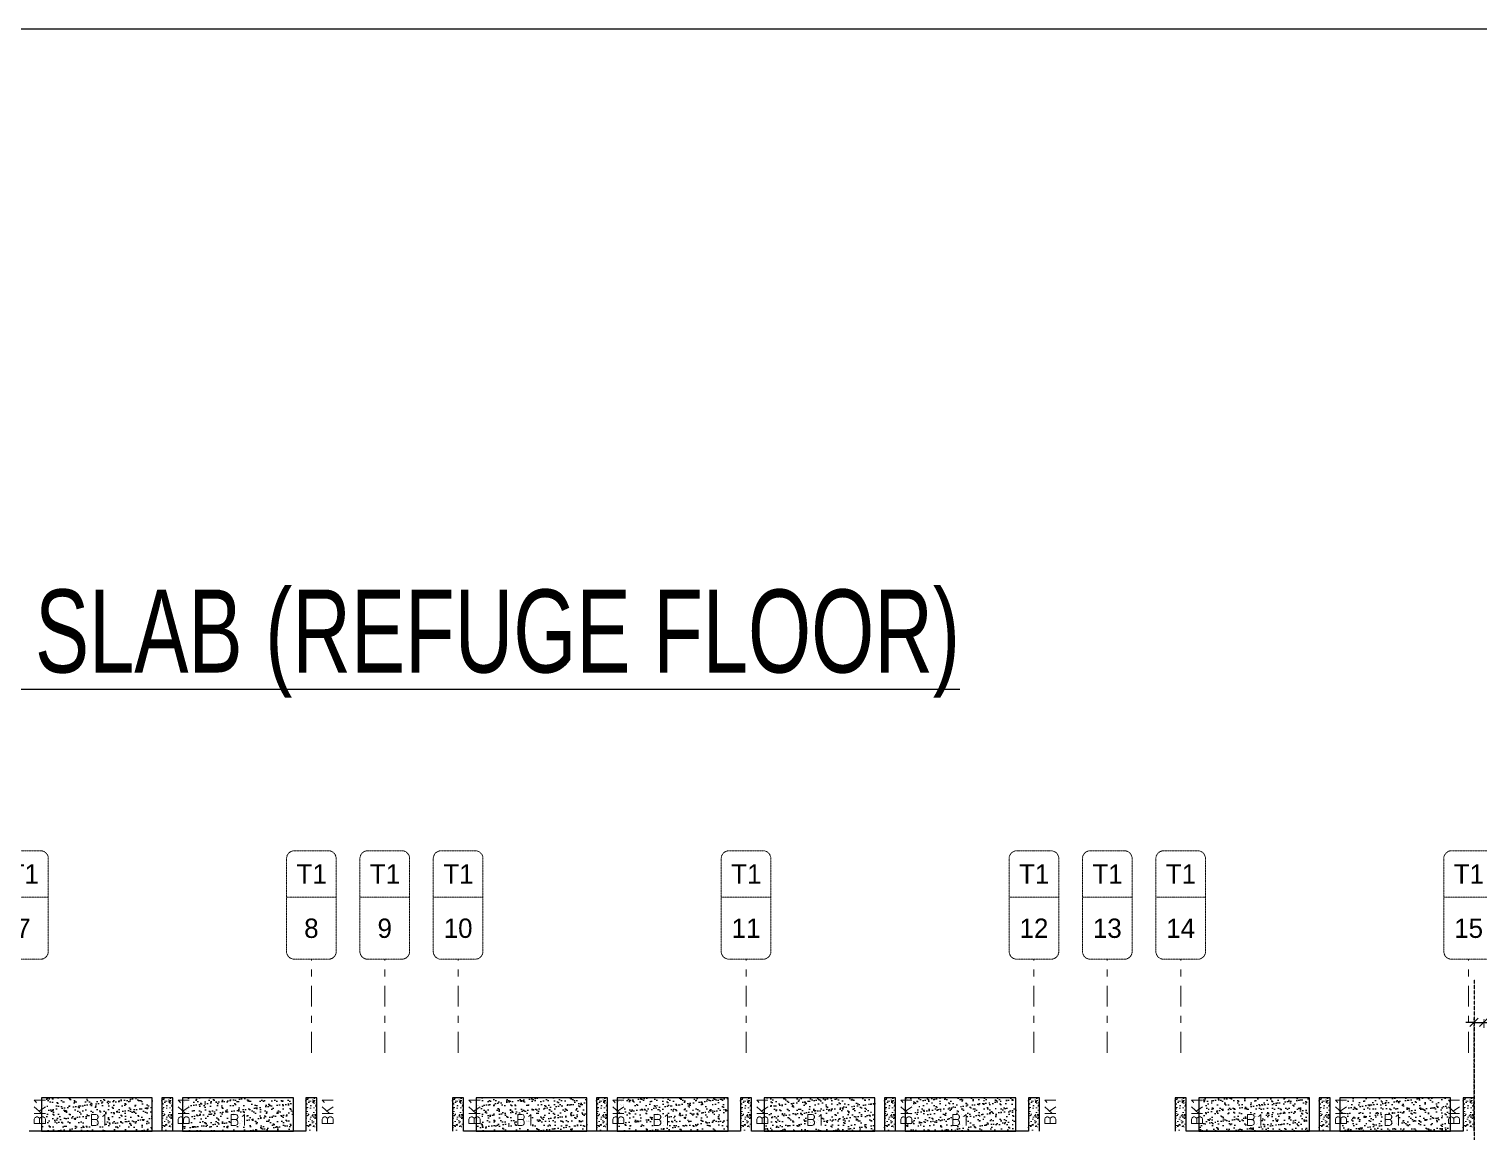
# Model space of a CAD drawing. Header units: millimetres. Extents: x 1078357 to 2594950, y -4969473 to -4636555.
# Drawn here: x 2067360 to 2093548, y -4656909 to -4636994 of the extents above; entities that cross this region are included whole.
import ezdxf
from ezdxf.enums import TextEntityAlignment as Align

# ---------------------------------------------------------------- set-up
doc = ezdxf.new("R2010")
doc.units = ezdxf.units.MM
doc.header["$PDMODE"] = 35
for name, pattern in [('CENTER', [2, 1.25, -0.25, 0.25, -0.25]), ('CONTINOUS', [0]), ('DGN STYLE 7', [8.34, 3.75, -1.67, 1.25, -1.67]), ('DOT', [0.25, 0, -0.25]), ('HIDDEN', [0.375, 0.25, -0.125]), ('New Retail block$0$CONTINOUS', [0])]:
    doc.linetypes.add(name, pattern=pattern)
doc.layers.get('0').update_dxf_attribs({"lineweight": 0})
doc.layers.get('Defpoints').update_dxf_attribs({"lineweight": 0})
for name, color, linetype, lineweight in [('A-_ANOTDIMA_D-', 6, 'Continuous', 13), ('A-_ANOTGRID_E-', 8, 'DGN STYLE 7', 13), ('Boundary', 40, 'Continuous', 30), ('GRID LINE', 8, 'Continuous', 0), ('HATCH', 8, 'Continuous', 30), ('S-NON STR RCC WALL', 8, 'Continuous', 0)]:
    doc.layers.add(name, color=color, linetype=linetype, lineweight=lineweight)
for name, color, linetype in [('B-200x650', 241, 'HIDDEN'), ('EXPANSION JOINT', 10, 'HIDDEN'), ('EXPANTION JOINT', 240, 'Continuous'), ('S TEXT', 7, 'Continuous'), ('S-PROJECTION', 54, 'New Retail block$0$CONTINOUS')]:
    doc.layers.add(name, color=color, linetype=linetype)
doc.styles.add('Roman', font='romans')
doc.styles.add('ROMANS', font='romans.shx', dxfattribs={"width": 0.85})
doc.styles.add('SANSSERIF', font='sas_____.pfb')
doc.styles.get("Standard").update_dxf_attribs({"font": 'Adani Regular.ttf', "height": 500})
doc.dimstyles.new('HARESH', dxfattribs={"dimtxt": 150, "dimasz": 75, "dimexe": 0, "dimexo": 0, "dimgap": 25, "dimtad": 1, "dimdec": 0, "dimdsep": 46, "dimtxsty": 'Roman', "dimblk": 'OBLIQUE', "dimcen": 225, "dimdle": 25, "dimclrd": 2, "dimclre": 2, "dimclrt": 7, "dimadec": 8, "dimazin": 1, "dimtfac": 1, "dimtdec": 0, "dimtmove": 0, "dimatfit": 0, "dimfxl": 1, "dimlwd": -1, "dimlwe": -1, "dimarcsym": 0})

# ---------------------------------------------------------------- blocks, each defined once
blk = doc.blocks.new('_Oblique')
at = {"color": 0, "linetype": 'ByBlock', "lineweight": -2}
blk.add_line((-0.5, -0.5), (0.5, 0.5), dxfattribs=at)
blk = doc.blocks.new('*D1135')
at = {"layer": 'Defpoints', "color": 0, "linetype": 'CONTINOUS', "ltscale": 0.5, "transparency": 16777216}
for p in [(2093635, -4654896, 3), (2093635, -4654946), (2093460, -4656909, 0)]:
    blk.add_point(p, dxfattribs=at)
at = {"layer": 'EXPANTION JOINT', "color": 2, "linetype": 'DOT', "ltscale": 0.5, "transparency": 16777216}
for p, q in [((2093460, -4656909), (2093460, -4654846)), ((2093635, -4654896), (2093635, -4655046))]:
    blk.add_line(p, q, dxfattribs=at)
at = {"layer": 'EXPANTION JOINT', "color": 2, "linetype": 'CONTINOUS', "ltscale": 0.5, "transparency": 16777216}
for p, q in [((2093460, -4654946), (2093310, -4654946)), ((2093460, -4654946), (2093635, -4654946)), ((2093635, -4654946), (2096999, -4654946))]:
    blk.add_line(p, q, dxfattribs=at)
at = {"layer": 'EXPANTION JOINT', "color": 2, "linetype": 'CONTINOUS', "ltscale": 0.5, "transparency": 16777216, "xscale": 150, "yscale": 150, "zscale": 150}
blk.add_blockref('_Oblique', (2093460, -4654946), dxfattribs=at)
at = {"layer": 'EXPANTION JOINT', "color": 2, "linetype": 'CONTINOUS', "ltscale": 0.5, "transparency": 16777216, "xscale": 150, "yscale": 150, "zscale": 150, "rotation": 180}
blk.add_blockref('_Oblique', (2093635, -4654946), dxfattribs=at)
at = {"layer": 'EXPANTION JOINT', "color": 7, "linetype": 'CONTINOUS', "ltscale": 0.5, "transparency": 16777216, "char_height": 225, "attachment_point": 5, "style": 'Roman'}
for s, insert in [('175mm', (2095467, -4654759)), ('EXPANSION JOINT ', (2095467, -4655134))]:
    blk.add_mtext(s, dxfattribs=dict(at, insert=insert))
blk = doc.blocks.new('*D1136')
at = {"layer": 'Defpoints', "color": 0, "linetype": 'CONTINOUS', "ltscale": 0.5, "transparency": 16777216}
for p in [(2093635, -4654896, 3), (2093635, -4654946), (2093460, -4656909, 0)]:
    blk.add_point(p, dxfattribs=at)
at = {"layer": 'EXPANTION JOINT', "color": 2, "linetype": 'DOT', "ltscale": 0.5, "transparency": 16777216}
for p, q in [((2093460, -4656909), (2093460, -4654846)), ((2093635, -4654896), (2093635, -4655046))]:
    blk.add_line(p, q, dxfattribs=at)
at = {"layer": 'EXPANTION JOINT', "color": 2, "linetype": 'CONTINOUS', "ltscale": 0.5, "transparency": 16777216}
for p, q in [((2093460, -4654946), (2093310, -4654946)), ((2093460, -4654946), (2093635, -4654946)), ((2093635, -4654946), (2096999, -4654946))]:
    blk.add_line(p, q, dxfattribs=at)
at = {"layer": 'EXPANTION JOINT', "color": 2, "linetype": 'CONTINOUS', "ltscale": 0.5, "transparency": 16777216, "xscale": 150, "yscale": 150, "zscale": 150}
blk.add_blockref('_Oblique', (2093460, -4654946), dxfattribs=at)
at = {"layer": 'EXPANTION JOINT', "color": 2, "linetype": 'CONTINOUS', "ltscale": 0.5, "transparency": 16777216, "xscale": 150, "yscale": 150, "zscale": 150, "rotation": 180}
blk.add_blockref('_Oblique', (2093635, -4654946), dxfattribs=at)
at = {"layer": 'EXPANTION JOINT', "color": 7, "linetype": 'CONTINOUS', "ltscale": 0.5, "transparency": 16777216, "char_height": 225, "attachment_point": 5, "style": 'Roman'}
for s, insert in [('175mm', (2095467, -4654759)), ('EXPANSION JOINT ', (2095467, -4655134))]:
    blk.add_mtext(s, dxfattribs=dict(at, insert=insert))
blk = doc.blocks.new('Tower grid nomenclature-ex')
at = {"layer": 'A-_ANOTGRID_E-'}
blk.add_lwpolyline([(-1250, -600), (1750, -600, 0.414214), (2000, -350), (2000, 750, 0.414214), (1750, 1000), (-1250, 1000, 0.414214), (-1500, 750), (-1500, -350, 0.414214)], format="xyb", close=True, dxfattribs=at)
blk.add_lwpolyline([(0, 1000), (0, -600)], dxfattribs=at)
at = {"layer": 'A-_ANOTGRID_E-', "flags": 8}
for p in [(-1235, 400), (1788, 400)]:
    blk.add_attdef('GRID', text='', height=625, dxfattribs=at).set_placement(p, align=Align.MIDDLE_CENTER)
blk = doc.blocks.new('T1')
at = {"layer": 'GRID LINE', "linetype": 'DGN STYLE 7', "ltscale": 100, "elevation": 0}
for points in [[(63086, -31827), (63086, -30138)], [(64411, -31827), (64411, -30138)], [(65736, -31827), (65736, -30138)], [(70936, -31827), (70936, -30138)], [(76136, -31827), (76136, -30138)], [(77461, -31827), (77461, -30138)], [(78786, -31827), (78786, -30138)], [(83986, -31827), (83986, -30138)]]:
    blk.add_lwpolyline(points, dxfattribs=at)
at = {"layer": 'GRID LINE'}
ref = blk.add_blockref('Tower grid nomenclature-ex', (57774, -29018, 0), dxfattribs=dict(at, xscale=0.56, yscale=0.56, zscale=0.56, rotation=270))
ref.add_attrib('GRID', '7', dxfattribs={"layer": 'A-_ANOTGRID_E-', "height": 350}).set_placement((57886, -29578, 0), align=Align.MIDDLE_CENTER)
ref.add_attrib('GRID', 'T1', dxfattribs={"layer": 'A-_ANOTGRID_E-', "height": 350}).set_placement((57891, -28598, 0), align=Align.MIDDLE_CENTER)
ref = blk.add_blockref('Tower grid nomenclature-ex', (62974, -29018, 0), dxfattribs=dict(at, xscale=0.56, yscale=0.56, zscale=0.56, rotation=270))
ref.add_attrib('GRID', '8', dxfattribs={"layer": 'A-_ANOTGRID_E-', "height": 350}).set_placement((63086, -29578, 0), align=Align.MIDDLE_CENTER)
ref.add_attrib('GRID', 'T1', dxfattribs={"layer": 'A-_ANOTGRID_E-', "height": 350}).set_placement((63091, -28598, 0), align=Align.MIDDLE_CENTER)
ref = blk.add_blockref('Tower grid nomenclature-ex', (64299, -29018, 0), dxfattribs=dict(at, xscale=0.56, yscale=0.56, zscale=0.56, rotation=270))
ref.add_attrib('GRID', '9', dxfattribs={"layer": 'A-_ANOTGRID_E-', "height": 350}).set_placement((64411, -29578, 0), align=Align.MIDDLE_CENTER)
ref.add_attrib('GRID', 'T1', dxfattribs={"layer": 'A-_ANOTGRID_E-', "height": 350}).set_placement((64416, -28598, 0), align=Align.MIDDLE_CENTER)
ref = blk.add_blockref('Tower grid nomenclature-ex', (65624, -29018, 0), dxfattribs=dict(at, xscale=0.56, yscale=0.56, zscale=0.56, rotation=270))
ref.add_attrib('GRID', '10', dxfattribs={"layer": 'A-_ANOTGRID_E-', "height": 350}).set_placement((65736, -29578, 0), align=Align.MIDDLE_CENTER)
ref.add_attrib('GRID', 'T1', dxfattribs={"layer": 'A-_ANOTGRID_E-', "height": 350}).set_placement((65741, -28598, 0), align=Align.MIDDLE_CENTER)
ref = blk.add_blockref('Tower grid nomenclature-ex', (70824, -29018, 0), dxfattribs=dict(at, xscale=0.56, yscale=0.56, zscale=0.56, rotation=270))
ref.add_attrib('GRID', '11', dxfattribs={"layer": 'A-_ANOTGRID_E-', "height": 350}).set_placement((70936, -29578, 0), align=Align.MIDDLE_CENTER)
ref.add_attrib('GRID', 'T1', dxfattribs={"layer": 'A-_ANOTGRID_E-', "height": 350}).set_placement((70941, -28598, 0), align=Align.MIDDLE_CENTER)
ref = blk.add_blockref('Tower grid nomenclature-ex', (76024, -29018, 0), dxfattribs=dict(at, xscale=0.56, yscale=0.56, zscale=0.56, rotation=270))
ref.add_attrib('GRID', '12', dxfattribs={"layer": 'A-_ANOTGRID_E-', "height": 350}).set_placement((76136, -29578, 0), align=Align.MIDDLE_CENTER)
ref.add_attrib('GRID', 'T1', dxfattribs={"layer": 'A-_ANOTGRID_E-', "height": 350}).set_placement((76141, -28598, 0), align=Align.MIDDLE_CENTER)
ref = blk.add_blockref('Tower grid nomenclature-ex', (77349, -29018, 0), dxfattribs=dict(at, xscale=0.56, yscale=0.56, zscale=0.56, rotation=270))
ref.add_attrib('GRID', '13', dxfattribs={"layer": 'A-_ANOTGRID_E-', "height": 350}).set_placement((77461, -29578, 0), align=Align.MIDDLE_CENTER)
ref.add_attrib('GRID', 'T1', dxfattribs={"layer": 'A-_ANOTGRID_E-', "height": 350}).set_placement((77466, -28598, 0), align=Align.MIDDLE_CENTER)
ref = blk.add_blockref('Tower grid nomenclature-ex', (78674, -29018, 0), dxfattribs=dict(at, xscale=0.56, yscale=0.56, zscale=0.56, rotation=270))
ref.add_attrib('GRID', '14', dxfattribs={"layer": 'A-_ANOTGRID_E-', "height": 350}).set_placement((78786, -29578, 0), align=Align.MIDDLE_CENTER)
ref.add_attrib('GRID', 'T1', dxfattribs={"layer": 'A-_ANOTGRID_E-', "height": 350}).set_placement((78791, -28598, 0), align=Align.MIDDLE_CENTER)
ref = blk.add_blockref('Tower grid nomenclature-ex', (83874, -29018, 0), dxfattribs=dict(at, xscale=0.56, yscale=0.56, zscale=0.56, rotation=270))
ref.add_attrib('GRID', '15', dxfattribs={"layer": 'A-_ANOTGRID_E-', "height": 350}).set_placement((83986, -29578, 0), align=Align.MIDDLE_CENTER)
ref.add_attrib('GRID', 'T1', dxfattribs={"layer": 'A-_ANOTGRID_E-', "height": 350}).set_placement((83991, -28598, 0), align=Align.MIDDLE_CENTER)

msp = doc.modelspace()

# ---------------------------------------------------------------- hatches: boundary and pattern name
at = {"layer": 'HATCH'}
h = msp.add_hatch(dxfattribs=at)
h.set_pattern_fill('AR-SAND', color=8, scale=3, angle=179.97015)
h.set_pattern_definition([(37.4701541, (-796523.2, 9330660.76), (-4.7236114, 146.8264517), [0, -115.824, 0, -129.54, 0, -123.825]), (7.4701541, (-796523.2, 9330660.76), (134.9689868, 214.9772528), [0, -62.484, 0, -104.394, 0, -40.005]), (327.4701541, (-796616.93, 9330660.81), (237.2979035, 0.3075449), [0, -38.1, 0, -137.16, 0, -179.07]), (317.4701541, (-796616.93, 9330660.81), (229.1017424, 66.759465), [0, -19.05, 0, -89.916, 0, -102.87])])
h.paths.add_polyline_path([(2069585.3, -4656309.5), (2067585.3, -4656309.5), (2067585.3, -4656909.5), (2069585.3, -4656909.5)])
h = msp.add_hatch(dxfattribs=at)
h.set_pattern_fill('AR-SAND', color=8, scale=3, angle=179.97015)
h.set_pattern_definition([(37.4701541, (-799073.2, 9330660.76), (-4.7236114, 146.8264517), [0, -115.824, 0, -129.54, 0, -123.825]), (7.4701541, (-799073.2, 9330660.76), (134.9689868, 214.9772528), [0, -62.484, 0, -104.394, 0, -40.005]), (327.4701541, (-799166.93, 9330660.81), (237.2979035, 0.3075449), [0, -38.1, 0, -137.16, 0, -179.07]), (317.4701541, (-799166.93, 9330660.81), (229.1017424, 66.759465), [0, -19.05, 0, -89.916, 0, -102.87])])
h.paths.add_polyline_path([(2072135.3, -4656309.5), (2070135.3, -4656309.5), (2070135.3, -4656909.5), (2072135.3, -4656909.5)])
h = msp.add_hatch(dxfattribs=at)
h.set_pattern_fill('AR-SAND', color=8, scale=3, angle=179.97015)
h.set_pattern_definition([(37.4701541, (-804373.2, 9330660.76), (-4.7236114, 146.8264517), [0, -115.824, 0, -129.54, 0, -123.825]), (7.4701541, (-804373.2, 9330660.76), (134.9689868, 214.9772528), [0, -62.484, 0, -104.394, 0, -40.005]), (327.4701541, (-804466.93, 9330660.81), (237.2979035, 0.3075449), [0, -38.1, 0, -137.16, 0, -179.07]), (317.4701541, (-804466.93, 9330660.81), (229.1017424, 66.759465), [0, -19.05, 0, -89.916, 0, -102.87])])
h.paths.add_polyline_path([(2077435.3, -4656309.5), (2075435.3, -4656309.5), (2075435.3, -4656909.5), (2077435.3, -4656909.5)])
h = msp.add_hatch(dxfattribs=at)
h.set_pattern_fill('AR-SAND', color=8, scale=3, angle=179.97015)
h.set_pattern_definition([(37.4701541, (-806923.2, 9330660.76), (-4.7236114, 146.8264517), [0, -115.824, 0, -129.54, 0, -123.825]), (7.4701541, (-806923.2, 9330660.76), (134.9689868, 214.9772528), [0, -62.484, 0, -104.394, 0, -40.005]), (327.4701541, (-807016.93, 9330660.81), (237.2979035, 0.3075449), [0, -38.1, 0, -137.16, 0, -179.07]), (317.4701541, (-807016.93, 9330660.81), (229.1017424, 66.759465), [0, -19.05, 0, -89.916, 0, -102.87])])
h.paths.add_polyline_path([(2079985.3, -4656309.5), (2077985.3, -4656309.5), (2077985.3, -4656909.5), (2079985.3, -4656909.5)])
h = msp.add_hatch(dxfattribs=at)
h.set_pattern_fill('AR-SAND', color=8, scale=3, angle=179.97015)
h.set_pattern_definition([(37.4701541, (-809573.2, 9330660.76), (-4.7236114, 146.8264517), [0, -115.824, 0, -129.54, 0, -123.825]), (7.4701541, (-809573.2, 9330660.76), (134.9689868, 214.9772528), [0, -62.484, 0, -104.394, 0, -40.005]), (327.4701541, (-809666.93, 9330660.81), (237.2979035, 0.3075449), [0, -38.1, 0, -137.16, 0, -179.07]), (317.4701541, (-809666.93, 9330660.81), (229.1017424, 66.759465), [0, -19.05, 0, -89.916, 0, -102.87])])
h.paths.add_polyline_path([(2082635.3, -4656309.5), (2080635.3, -4656309.5), (2080635.3, -4656909.5), (2082635.3, -4656909.5)])
h = msp.add_hatch(dxfattribs=at)
h.set_pattern_fill('AR-SAND', color=8, scale=3, angle=179.97015)
h.set_pattern_definition([(37.4701541, (-812123.2, 9330660.76), (-4.7236114, 146.8264517), [0, -115.824, 0, -129.54, 0, -123.825]), (7.4701541, (-812123.2, 9330660.76), (134.9689868, 214.9772528), [0, -62.484, 0, -104.394, 0, -40.005]), (327.4701541, (-812216.93, 9330660.81), (237.2979035, 0.3075449), [0, -38.1, 0, -137.16, 0, -179.07]), (317.4701541, (-812216.93, 9330660.81), (229.1017424, 66.759465), [0, -19.05, 0, -89.916, 0, -102.87])])
h.paths.add_polyline_path([(2085185.3, -4656309.5), (2083185.3, -4656309.5), (2083185.3, -4656909.5), (2085185.3, -4656909.5)])
h = msp.add_hatch(dxfattribs=at)
h.set_pattern_fill('AR-SAND', color=8, scale=3, angle=179.97015)
h.set_pattern_definition([(37.4701541, (-817423.2, 9330660.76), (-4.7236114, 146.8264517), [0, -115.824, 0, -129.54, 0, -123.825]), (7.4701541, (-817423.2, 9330660.76), (134.9689868, 214.9772528), [0, -62.484, 0, -104.394, 0, -40.005]), (327.4701541, (-817516.93, 9330660.81), (237.2979035, 0.3075449), [0, -38.1, 0, -137.16, 0, -179.07]), (317.4701541, (-817516.93, 9330660.81), (229.1017424, 66.759465), [0, -19.05, 0, -89.916, 0, -102.87])])
h.paths.add_polyline_path([(2090485.3, -4656309.5), (2088485.3, -4656309.5), (2088485.3, -4656909.5), (2090485.3, -4656909.5)])
h = msp.add_hatch(dxfattribs=at)
h.set_pattern_fill('AR-SAND', color=8, scale=3, angle=179.97015)
h.set_pattern_definition([(37.4701541, (-819973.2, 9330660.76), (-4.7236114, 146.8264517), [0, -115.824, 0, -129.54, 0, -123.825]), (7.4701541, (-819973.2, 9330660.76), (134.9689868, 214.9772528), [0, -62.484, 0, -104.394, 0, -40.005]), (327.4701541, (-820066.93, 9330660.81), (237.2979035, 0.3075449), [0, -38.1, 0, -137.16, 0, -179.07]), (317.4701541, (-820066.93, 9330660.81), (229.1017424, 66.759465), [0, -19.05, 0, -89.916, 0, -102.87])])
h.paths.add_polyline_path([(2093035.3, -4656309.5), (2091035.3, -4656309.5), (2091035.3, -4656909.5), (2093035.3, -4656909.5)])
at = {"layer": 'S-NON STR RCC WALL'}
h = msp.add_hatch(dxfattribs=at)
h.set_pattern_fill('AR-CONC', color=256, angle=180)
h.set_pattern_definition([(50, (-6464084.85, 32898778.74), (182.184669, -15.93908554), [19.05, -209.55]), (355, (-6464084.85, 32898778.74), (-35.2434214, 191.0568452), [15.24, -167.6405842]), (100.4514447, (-6464069.66, 32898777.41), (146.9412471, 175.1177519), [16.1900088, -178.0902446]), (46.1842, (-6464084.85, 32898829.54), (271.0790409, -42.0423279), [28.575, -314.325]), (96.6355576, (-6464062.26, 32898826.03), (237.404134, 247.4261246), [24.2850231, -267.1356082]), (351.1841512, (-6464084.85, 32898829.54), (237.404134, 247.4261246), [22.859967, -251.459732]), (21, (-6464059.45, 32898816.84), (151.61439127, -102.2651982), [19.05, -209.55]), (326, (-6464059.45, 32898816.84), (61.80202835, 184.1879661), [15.24, -167.64]), (71.451445, (-6464046.81, 32898808.31), (213.4164193, 81.9227689), [16.1900088, -178.0899376]), (37.5, (-6464084.845, 32898778.74), (3.08860325, 84.55503887), [0, -165.608, 0, -170.18, 0, -168.275]), (7.5, (-6464084.845, 32898778.74), (66.8196625, 100.18057482), [0, -97.028, 0, -161.798, 0, -64.135]), (327.5, (-6464141.49, 32898778.74), (135.59059517, -5.72874399), [0, -63.5, 0, -198.12, 0, -262.89]), (317.5, (-6464166.89, 32898778.74), (148.1291814, 25.42649103), [0, -82.55, 0, -131.572, 0, -186.69])])
h.paths.add_polyline_path([(2069959.9, -4656909.5), (2069959.9, -4656309.5), (2069759.9, -4656309.5), (2069759.9, -4656909.5), (2069959.9, -4656909.5)], is_closed=False)
h = msp.add_hatch(dxfattribs=at)
h.set_pattern_fill('AR-CONC', color=256, angle=180)
h.set_pattern_definition([(50, (-6461484.85, 32898778.8), (182.184669, -15.93908554), [19.05, -209.55]), (355, (-6461484.85, 32898778.8), (-35.2434214, 191.0568452), [15.24, -167.6405842]), (100.4514447, (-6461469.66, 32898777.47), (146.9412471, 175.1177519), [16.1900088, -178.0902446]), (46.1842, (-6461484.85, 32898829.6), (271.0790409, -42.0423279), [28.575, -314.325]), (96.6355576, (-6461462.26, 32898826.1), (237.404134, 247.4261246), [24.2850231, -267.1356082]), (351.1841512, (-6461484.85, 32898829.6), (237.404134, 247.4261246), [22.859967, -251.459732]), (21, (-6461459.45, 32898816.9), (151.61439127, -102.2651982), [19.05, -209.55]), (326, (-6461459.45, 32898816.9), (61.80202835, 184.1879661), [15.24, -167.64]), (71.451445, (-6461446.81, 32898808.38), (213.4164193, 81.9227689), [16.1900088, -178.0899376]), (37.5, (-6461484.845, 32898778.8), (3.08860325, 84.55503887), [0, -165.608, 0, -170.18, 0, -168.275]), (7.5, (-6461484.845, 32898778.8), (66.8196625, 100.18057482), [0, -97.028, 0, -161.798, 0, -64.135]), (327.5, (-6461541.49, 32898778.8), (135.59059517, -5.72874399), [0, -63.5, 0, -198.12, 0, -262.89]), (317.5, (-6461566.89, 32898778.8), (148.1291814, 25.42649103), [0, -82.55, 0, -131.572, 0, -186.69])])
h.paths.add_polyline_path([(2072559.9, -4656909.4), (2072559.9, -4656309.4), (2072359.9, -4656309.4), (2072359.9, -4656909.4), (2072559.9, -4656909.4)], is_closed=False)
h = msp.add_hatch(dxfattribs=at)
h.set_pattern_fill('AR-CONC', color=256, angle=180)
h.set_pattern_definition([(50, (-6458834.85, 32898778.73), (182.184669, -15.93908554), [19.05, -209.55]), (355, (-6458834.85, 32898778.73), (-35.2434214, 191.0568452), [15.24, -167.6405842]), (100.4514447, (-6458819.66, 32898777.4), (146.9412471, 175.1177519), [16.1900088, -178.0902446]), (46.1842, (-6458834.85, 32898829.53), (271.0790409, -42.0423279), [28.575, -314.325]), (96.6355576, (-6458812.26, 32898826.03), (237.404134, 247.4261246), [24.2850231, -267.1356082]), (351.1841512, (-6458834.85, 32898829.53), (237.404134, 247.4261246), [22.859967, -251.459732]), (21, (-6458809.45, 32898816.83), (151.61439127, -102.2651982), [19.05, -209.55]), (326, (-6458809.45, 32898816.83), (61.80202835, 184.1879661), [15.24, -167.64]), (71.451445, (-6458796.81, 32898808.31), (213.4164193, 81.9227689), [16.1900088, -178.0899376]), (37.5, (-6458834.845, 32898778.73), (3.08860325, 84.55503887), [0, -165.608, 0, -170.18, 0, -168.275]), (7.5, (-6458834.845, 32898778.73), (66.8196625, 100.18057482), [0, -97.028, 0, -161.798, 0, -64.135]), (327.5, (-6458891.49, 32898778.73), (135.59059517, -5.72874399), [0, -63.5, 0, -198.12, 0, -262.89]), (317.5, (-6458916.89, 32898778.73), (148.1291814, 25.42649103), [0, -82.55, 0, -131.572, 0, -186.69])])
h.paths.add_polyline_path([(2075209.9, -4656909.5), (2075209.9, -4656309.5), (2075009.9, -4656309.5), (2075009.9, -4656909.5), (2075209.9, -4656909.5)], is_closed=False)
h = msp.add_hatch(dxfattribs=at)
h.set_pattern_fill('AR-CONC', color=256, angle=180)
h.set_pattern_definition([(50, (-6456234.85, 32898778.74), (182.184669, -15.93908554), [19.05, -209.55]), (355, (-6456234.85, 32898778.74), (-35.2434214, 191.0568452), [15.24, -167.6405842]), (100.4514447, (-6456219.66, 32898777.41), (146.9412471, 175.1177519), [16.1900088, -178.0902446]), (46.1842, (-6456234.85, 32898829.54), (271.0790409, -42.0423279), [28.575, -314.325]), (96.6355576, (-6456212.26, 32898826.03), (237.404134, 247.4261246), [24.2850231, -267.1356082]), (351.1841512, (-6456234.85, 32898829.54), (237.404134, 247.4261246), [22.859967, -251.459732]), (21, (-6456209.45, 32898816.84), (151.61439127, -102.2651982), [19.05, -209.55]), (326, (-6456209.45, 32898816.84), (61.80202835, 184.1879661), [15.24, -167.64]), (71.451445, (-6456196.81, 32898808.31), (213.4164193, 81.9227689), [16.1900088, -178.0899376]), (37.5, (-6456234.845, 32898778.74), (3.08860325, 84.55503887), [0, -165.608, 0, -170.18, 0, -168.275]), (7.5, (-6456234.845, 32898778.74), (66.8196625, 100.18057482), [0, -97.028, 0, -161.798, 0, -64.135]), (327.5, (-6456291.49, 32898778.74), (135.59059517, -5.72874399), [0, -63.5, 0, -198.12, 0, -262.89]), (317.5, (-6456316.89, 32898778.74), (148.1291814, 25.42649103), [0, -82.55, 0, -131.572, 0, -186.69])])
h.paths.add_polyline_path([(2077809.9, -4656909.5), (2077809.9, -4656309.5), (2077609.9, -4656309.5), (2077609.9, -4656909.5), (2077809.9, -4656909.5)], is_closed=False)
h = msp.add_hatch(dxfattribs=at)
h.set_pattern_fill('AR-CONC', color=256, angle=180)
h.set_pattern_definition([(50, (-6453634.82, 32898778.73), (182.184669, -15.93908554), [19.05, -209.55]), (355, (-6453634.82, 32898778.73), (-35.2434214, 191.0568452), [15.24, -167.6405842]), (100.4514447, (-6453619.64, 32898777.4), (146.9412471, 175.1177519), [16.1900088, -178.0902446]), (46.1842, (-6453634.82, 32898829.53), (271.0790409, -42.0423279), [28.575, -314.325]), (96.6355576, (-6453612.23, 32898826.03), (237.404134, 247.4261246), [24.2850231, -267.1356082]), (351.1841512, (-6453634.82, 32898829.53), (237.404134, 247.4261246), [22.859967, -251.459732]), (21, (-6453609.42, 32898816.83), (151.61439127, -102.2651982), [19.05, -209.55]), (326, (-6453609.42, 32898816.83), (61.80202835, 184.1879661), [15.24, -167.64]), (71.451445, (-6453596.79, 32898808.31), (213.4164193, 81.9227689), [16.1900088, -178.0899376]), (37.5, (-6453634.825, 32898778.73), (3.08860325, 84.55503887), [0, -165.608, 0, -170.18, 0, -168.275]), (7.5, (-6453634.825, 32898778.73), (66.8196625, 100.18057482), [0, -97.028, 0, -161.798, 0, -64.135]), (327.5, (-6453691.47, 32898778.73), (135.59059517, -5.72874399), [0, -63.5, 0, -198.12, 0, -262.89]), (317.5, (-6453716.87, 32898778.73), (148.1291814, 25.42649103), [0, -82.55, 0, -131.572, 0, -186.69])])
h.paths.add_polyline_path([(2080409.9, -4656909.5), (2080409.9, -4656309.5), (2080210, -4656309.5), (2080210, -4656909.5), (2080409.9, -4656909.5)], is_closed=False)
h = msp.add_hatch(dxfattribs=at)
h.set_pattern_fill('AR-CONC', color=256, angle=180)
h.set_pattern_definition([(50, (-6451034.82, 32898778.73), (182.184669, -15.93908554), [19.05, -209.55]), (355, (-6451034.82, 32898778.73), (-35.2434214, 191.0568452), [15.24, -167.6405842]), (100.4514447, (-6451019.64, 32898777.4), (146.9412471, 175.1177519), [16.1900088, -178.0902446]), (46.1842, (-6451034.82, 32898829.53), (271.0790409, -42.0423279), [28.575, -314.325]), (96.6355576, (-6451012.23, 32898826.03), (237.404134, 247.4261246), [24.2850231, -267.1356082]), (351.1841512, (-6451034.82, 32898829.53), (237.404134, 247.4261246), [22.859967, -251.459732]), (21, (-6451009.42, 32898816.83), (151.61439127, -102.2651982), [19.05, -209.55]), (326, (-6451009.42, 32898816.83), (61.80202835, 184.1879661), [15.24, -167.64]), (71.451445, (-6450996.79, 32898808.31), (213.4164193, 81.9227689), [16.1900088, -178.0899376]), (37.5, (-6451034.825, 32898778.73), (3.08860325, 84.55503887), [0, -165.608, 0, -170.18, 0, -168.275]), (7.5, (-6451034.825, 32898778.73), (66.8196625, 100.18057482), [0, -97.028, 0, -161.798, 0, -64.135]), (327.5, (-6451091.47, 32898778.73), (135.59059517, -5.72874399), [0, -63.5, 0, -198.12, 0, -262.89]), (317.5, (-6451116.87, 32898778.73), (148.1291814, 25.42649103), [0, -82.55, 0, -131.572, 0, -186.69])])
h.paths.add_polyline_path([(2083009.9, -4656909.5), (2083009.9, -4656309.5), (2082810, -4656309.5), (2082810, -4656909.5), (2083009.9, -4656909.5)], is_closed=False)
h = msp.add_hatch(dxfattribs=at)
h.set_pattern_fill('AR-CONC', color=256, angle=180)
h.set_pattern_definition([(50, (-6448434.82, 32898778.73), (182.184669, -15.93908554), [19.05, -209.55]), (355, (-6448434.82, 32898778.73), (-35.2434214, 191.0568452), [15.24, -167.6405842]), (100.4514447, (-6448419.64, 32898777.4), (146.9412471, 175.1177519), [16.1900088, -178.0902446]), (46.1842, (-6448434.82, 32898829.53), (271.0790409, -42.0423279), [28.575, -314.325]), (96.6355576, (-6448412.23, 32898826.03), (237.404134, 247.4261246), [24.2850231, -267.1356082]), (351.1841512, (-6448434.82, 32898829.53), (237.404134, 247.4261246), [22.859967, -251.459732]), (21, (-6448409.42, 32898816.83), (151.61439127, -102.2651982), [19.05, -209.55]), (326, (-6448409.42, 32898816.83), (61.80202835, 184.1879661), [15.24, -167.64]), (71.451445, (-6448396.79, 32898808.31), (213.4164193, 81.9227689), [16.1900088, -178.0899376]), (37.5, (-6448434.825, 32898778.73), (3.08860325, 84.55503887), [0, -165.608, 0, -170.18, 0, -168.275]), (7.5, (-6448434.825, 32898778.73), (66.8196625, 100.18057482), [0, -97.028, 0, -161.798, 0, -64.135]), (327.5, (-6448491.47, 32898778.73), (135.59059517, -5.72874399), [0, -63.5, 0, -198.12, 0, -262.89]), (317.5, (-6448516.87, 32898778.73), (148.1291814, 25.42649103), [0, -82.55, 0, -131.572, 0, -186.69])])
h.paths.add_polyline_path([(2085609.9, -4656909.5), (2085609.9, -4656309.5), (2085410, -4656309.5), (2085410, -4656909.5), (2085609.9, -4656909.5)], is_closed=False)
h = msp.add_hatch(dxfattribs=at)
h.set_pattern_fill('AR-CONC', color=256, angle=180)
h.set_pattern_definition([(50, (-6445784.85, 32898778.73), (182.184669, -15.93908554), [19.05, -209.55]), (355, (-6445784.85, 32898778.73), (-35.2434214, 191.0568452), [15.24, -167.6405842]), (100.4514447, (-6445769.66, 32898777.4), (146.9412471, 175.1177519), [16.1900088, -178.0902446]), (46.1842, (-6445784.85, 32898829.53), (271.0790409, -42.0423279), [28.575, -314.325]), (96.6355576, (-6445762.26, 32898826.03), (237.404134, 247.4261246), [24.2850231, -267.1356082]), (351.1841512, (-6445784.85, 32898829.53), (237.404134, 247.4261246), [22.859967, -251.459732]), (21, (-6445759.45, 32898816.83), (151.61439127, -102.2651982), [19.05, -209.55]), (326, (-6445759.45, 32898816.83), (61.80202835, 184.1879661), [15.24, -167.64]), (71.451445, (-6445746.81, 32898808.31), (213.4164193, 81.9227689), [16.1900088, -178.0899376]), (37.5, (-6445784.845, 32898778.73), (3.08860325, 84.55503887), [0, -165.608, 0, -170.18, 0, -168.275]), (7.5, (-6445784.845, 32898778.73), (66.8196625, 100.18057482), [0, -97.028, 0, -161.798, 0, -64.135]), (327.5, (-6445841.49, 32898778.73), (135.59059517, -5.72874399), [0, -63.5, 0, -198.12, 0, -262.89]), (317.5, (-6445866.89, 32898778.73), (148.1291814, 25.42649103), [0, -82.55, 0, -131.572, 0, -186.69])])
h.paths.add_polyline_path([(2088259.9, -4656909.5), (2088259.9, -4656309.5), (2088059.9, -4656309.5), (2088059.9, -4656909.5), (2088259.9, -4656909.5)], is_closed=False)
h = msp.add_hatch(dxfattribs=at)
h.set_pattern_fill('AR-CONC', color=256, angle=180)
h.set_pattern_definition([(50, (-6443184.85, 32898778.74), (182.184669, -15.93908554), [19.05, -209.55]), (355, (-6443184.85, 32898778.74), (-35.2434214, 191.0568452), [15.24, -167.6405842]), (100.4514447, (-6443169.66, 32898777.41), (146.9412471, 175.1177519), [16.1900088, -178.0902446]), (46.1842, (-6443184.85, 32898829.54), (271.0790409, -42.0423279), [28.575, -314.325]), (96.6355576, (-6443162.26, 32898826.03), (237.404134, 247.4261246), [24.2850231, -267.1356082]), (351.1841512, (-6443184.85, 32898829.54), (237.404134, 247.4261246), [22.859967, -251.459732]), (21, (-6443159.45, 32898816.84), (151.61439127, -102.2651982), [19.05, -209.55]), (326, (-6443159.45, 32898816.84), (61.80202835, 184.1879661), [15.24, -167.64]), (71.451445, (-6443146.81, 32898808.31), (213.4164193, 81.9227689), [16.1900088, -178.0899376]), (37.5, (-6443184.845, 32898778.74), (3.08860325, 84.55503887), [0, -165.608, 0, -170.18, 0, -168.275]), (7.5, (-6443184.845, 32898778.74), (66.8196625, 100.18057482), [0, -97.028, 0, -161.798, 0, -64.135]), (327.5, (-6443241.49, 32898778.74), (135.59059517, -5.72874399), [0, -63.5, 0, -198.12, 0, -262.89]), (317.5, (-6443266.89, 32898778.74), (148.1291814, 25.42649103), [0, -82.55, 0, -131.572, 0, -186.69])])
h.paths.add_polyline_path([(2090859.9, -4656909.5), (2090859.9, -4656309.5), (2090659.9, -4656309.5), (2090659.9, -4656909.5), (2090859.9, -4656909.5)], is_closed=False)
h = msp.add_hatch(dxfattribs=at)
h.set_pattern_fill('AR-CONC', color=256, angle=180)
h.set_pattern_definition([(50, (-6440584.85, 32898778.73), (182.184669, -15.93908554), [19.05, -209.55]), (355, (-6440584.85, 32898778.73), (-35.2434214, 191.0568452), [15.24, -167.6405842]), (100.4514447, (-6440569.66, 32898777.4), (146.9412471, 175.1177519), [16.1900088, -178.0902446]), (46.1842, (-6440584.85, 32898829.53), (271.0790409, -42.0423279), [28.575, -314.325]), (96.6355576, (-6440562.26, 32898826.03), (237.404134, 247.4261246), [24.2850231, -267.1356082]), (351.1841512, (-6440584.85, 32898829.53), (237.404134, 247.4261246), [22.859967, -251.459732]), (21, (-6440559.45, 32898816.83), (151.61439127, -102.2651982), [19.05, -209.55]), (326, (-6440559.45, 32898816.83), (61.80202835, 184.1879661), [15.24, -167.64]), (71.451445, (-6440546.81, 32898808.31), (213.4164193, 81.9227689), [16.1900088, -178.0899376]), (37.5, (-6440584.845, 32898778.73), (3.08860325, 84.55503887), [0, -165.608, 0, -170.18, 0, -168.275]), (7.5, (-6440584.845, 32898778.73), (66.8196625, 100.18057482), [0, -97.028, 0, -161.798, 0, -64.135]), (327.5, (-6440641.49, 32898778.73), (135.59059517, -5.72874399), [0, -63.5, 0, -198.12, 0, -262.89]), (317.5, (-6440666.89, 32898778.73), (148.1291814, 25.42649103), [0, -82.55, 0, -131.572, 0, -186.69])])
h.paths.add_polyline_path([(2093459.9, -4656909.5), (2093459.9, -4656309.5), (2093259.9, -4656309.5), (2093259.9, -4656909.5), (2093459.9, -4656909.5)], is_closed=False)

# ---------------------------------------------------------------- linework, layer by layer
at = {"layer": 'B-200x650', "linetype": 'CONTINOUS', "ltscale": 700}
for p, q in [((2069959.9, -4656309.5, 0), (2069759.9, -4656309.5, 0)), ((2069759.9, -4656309.5, 0), (2069759.9, -4656909.5, 0)), ((2069959.9, -4656909.5, 0), (2069959.9, -4656309.5, 0)), ((2072559.9, -4656309.4, 0), (2072359.9, -4656309.4, 0)), ((2072359.9, -4656309.4, 0), (2072359.9, -4656909.4, 0)), ((2072559.9, -4656909.4, 0), (2072559.9, -4656309.4, 0)), ((2075209.9, -4656309.5, 0), (2075009.9, -4656309.5, 0)), ((2075009.9, -4656309.5, 0), (2075009.9, -4656909.5, 0)), ((2075209.9, -4656909.5, 0), (2075209.9, -4656309.5, 0)), ((2077809.9, -4656309.5, 0), (2077609.9, -4656309.5, 0)), ((2077609.9, -4656309.5, 0), (2077609.9, -4656909.5, 0)), ((2077809.9, -4656909.5, 0), (2077809.9, -4656309.5, 0)), ((2080409.9, -4656309.5, 0), (2080209.9, -4656309.5, 0)), ((2080209.9, -4656309.5, 0), (2080209.9, -4656909.5, 0)), ((2080409.9, -4656909.5, 0), (2080409.9, -4656309.5, 0)), ((2083009.9, -4656309.5, 0), (2082809.9, -4656309.5, 0)), ((2082809.9, -4656309.5, 0), (2082809.9, -4656909.5, 0)), ((2083009.9, -4656909.5, 0), (2083009.9, -4656309.5, 0)), ((2085609.9, -4656309.4, 0), (2085409.9, -4656309.4, 0)), ((2085409.9, -4656309.4, 0), (2085409.9, -4656909.4, 0)), ((2085609.9, -4656909.4, 0), (2085609.9, -4656309.4, 0)), ((2088259.9, -4656309.5, 0), (2088059.9, -4656309.5, 0)), ((2088059.9, -4656309.5, 0), (2088059.9, -4656909.5, 0)), ((2088259.9, -4656909.5, 0), (2088259.9, -4656309.5, 0)), ((2090859.9, -4656309.5, 0), (2090659.9, -4656309.5, 0)), ((2090659.9, -4656309.5, 0), (2090659.9, -4656909.5, 0)), ((2090859.9, -4656909.5, 0), (2090859.9, -4656309.5, 0)), ((2093459.9, -4656309.5, 0), (2093259.9, -4656309.5, 0)), ((2093259.9, -4656309.5, 0), (2093259.9, -4656909.5, 0)), ((2093459.9, -4656909.5, 0), (2093459.9, -4656309.5, 0)), ((2072360.3, -4656909.5, 0), (2067360.3, -4656909.5, 0)), ((2080210.3, -4656909.5, 0), (2075210.3, -4656909.5, 0)), ((2085410.3, -4656909.5, 0), (2080410.3, -4656909.5, 0)), ((2093260.3, -4656909.5, 0), (2088260.3, -4656909.5, 0))]:
    msp.add_line(p, q, dxfattribs=at)
at = {"layer": 'Boundary', "ltscale": 700, "elevation": 0}
msp.add_lwpolyline([(2039556.1, -4636994.1), (2144124.7, -4636994.1), (2144124.7, -4687024.5), (2039556.1, -4687024.5)], close=True, dxfattribs=at)
at = {"layer": 'EXPANSION JOINT'}
msp.add_line((2093460.2, -4654169.5, 0), (2093460.2, -4674502, 0), dxfattribs=at)
msp.add_line((2093460.2, -4654169.5, 0), (2093460.2, -4674502, 0), dxfattribs=at)
at = {"layer": 'S-PROJECTION', "elevation": 0}
for points in [[(2069585.3, -4656309.5), (2067585.3, -4656309.5), (2067585.3, -4656909.5), (2069585.3, -4656909.5)], [(2072135.3, -4656309.5), (2070135.3, -4656309.5), (2070135.3, -4656909.5), (2072135.3, -4656909.5)], [(2077435.3, -4656309.5), (2075435.3, -4656309.5), (2075435.3, -4656909.5), (2077435.3, -4656909.5)], [(2079985.3, -4656309.5), (2077985.3, -4656309.5), (2077985.3, -4656909.5), (2079985.3, -4656909.5)], [(2082635.3, -4656309.5), (2080635.3, -4656309.5), (2080635.3, -4656909.5), (2082635.3, -4656909.5)], [(2085185.3, -4656309.5), (2083185.3, -4656309.5), (2083185.3, -4656909.5), (2085185.3, -4656909.5)], [(2090485.3, -4656309.5), (2088485.3, -4656309.5), (2088485.3, -4656909.5), (2090485.3, -4656909.5)], [(2093035.3, -4656309.5), (2091035.3, -4656309.5), (2091035.3, -4656909.5), (2093035.3, -4656909.5)]]:
    msp.add_lwpolyline(points, close=True, dxfattribs=at)

# ---------------------------------------------------------------- block references
at = {"layer": 'A-_ANOTDIMA_D-', "color": 2, "linetype": 'CENTER', "ltscale": 700}
msp.add_blockref('T1', (2009374.3, -4623666.8, 0), dxfattribs=at)

# ---------------------------------------------------------------- texts
at = {"layer": 'B-200x650', "linetype": 'CONTINOUS', "ltscale": 700, "style": 'ROMANS'}
for p in [(2067655.6, -4656809, 50), (2070255.6, -4656809.1, 50), (2072855.6, -4656809.1, 50), (2075505.6, -4656809.1, 50), (2078105.6, -4656809.1, 50), (2080705.6, -4656809.1, 50), (2083305.6, -4656809.1, 50), (2085905.6, -4656809.1, 50), (2088555.6, -4656809.1, 50), (2091155.6, -4656809.1, 50), (2093197.1, -4656809.1, 50)]:
    msp.add_text('BK1', height=200, rotation=90, dxfattribs=at).set_placement(p)
at = {"layer": 'B-200x650', "linetype": 'HIDDEN', "ltscale": 500, "style": 'ROMANS'}
for p in [(2068454.4, -4656809.1, -2.7), (2070978.2, -4656809.1, -2.7), (2076151.8, -4656809.1, -2.7), (2078616.1, -4656809.1, -2.7), (2081391.9, -4656809.1, -2.7), (2084009.2, -4656809.1, -2.7), (2089332.8, -4656809.1, -2.7), (2091817.5, -4656809.1, -2.7)]:
    msp.add_text('B1', height=200, rotation=359.99906, dxfattribs=at).set_placement(p)
at = {"layer": 'S TEXT', "color": 1, "extrusion": (-1.33677e-08, 3.74197e-09, 1), "style": 'SANSSERIF', "width": 0.7}
msp.add_text('%%U(TOWER 1)- 12TH FLOOR ROOF SLAB (REFUGE FLOOR)', height=1500, dxfattribs=at).set_placement((2044815.7, -4648624, 0.2))

# ---------------------------------------------------------------- dimensions: what is measured, and where the dimension line sits
at = {"layer": 'EXPANTION JOINT', "linetype": 'CONTINOUS', "ltscale": 0.5}
for picture in ['*D1135', '*D1136']:
    dim = msp.add_linear_dim(base=(2093635.2, -4654946.3, -2.8), p1=(2093460.2, -4656909.1, -2.8), p2=(2093635.2, -4654895.8, 0), text='175mm\\XEXPANSION JOINT ', dimstyle='HARESH', override={"dimtxt": 225, "dimasz": 150, "dimexe": 100, "dimgap": 75, "dimtxsty": 'Roman', "dimdle": 1, "dimfxl": 500, "dimarcsym": 1}, dxfattribs=at)
    dim.commit()
    dim.dimension.update_dxf_attribs({"geometry": picture, "text_midpoint": (2095467.3, -4654946.3, -2.8)})

doc.saveas('drawing.dxf')
